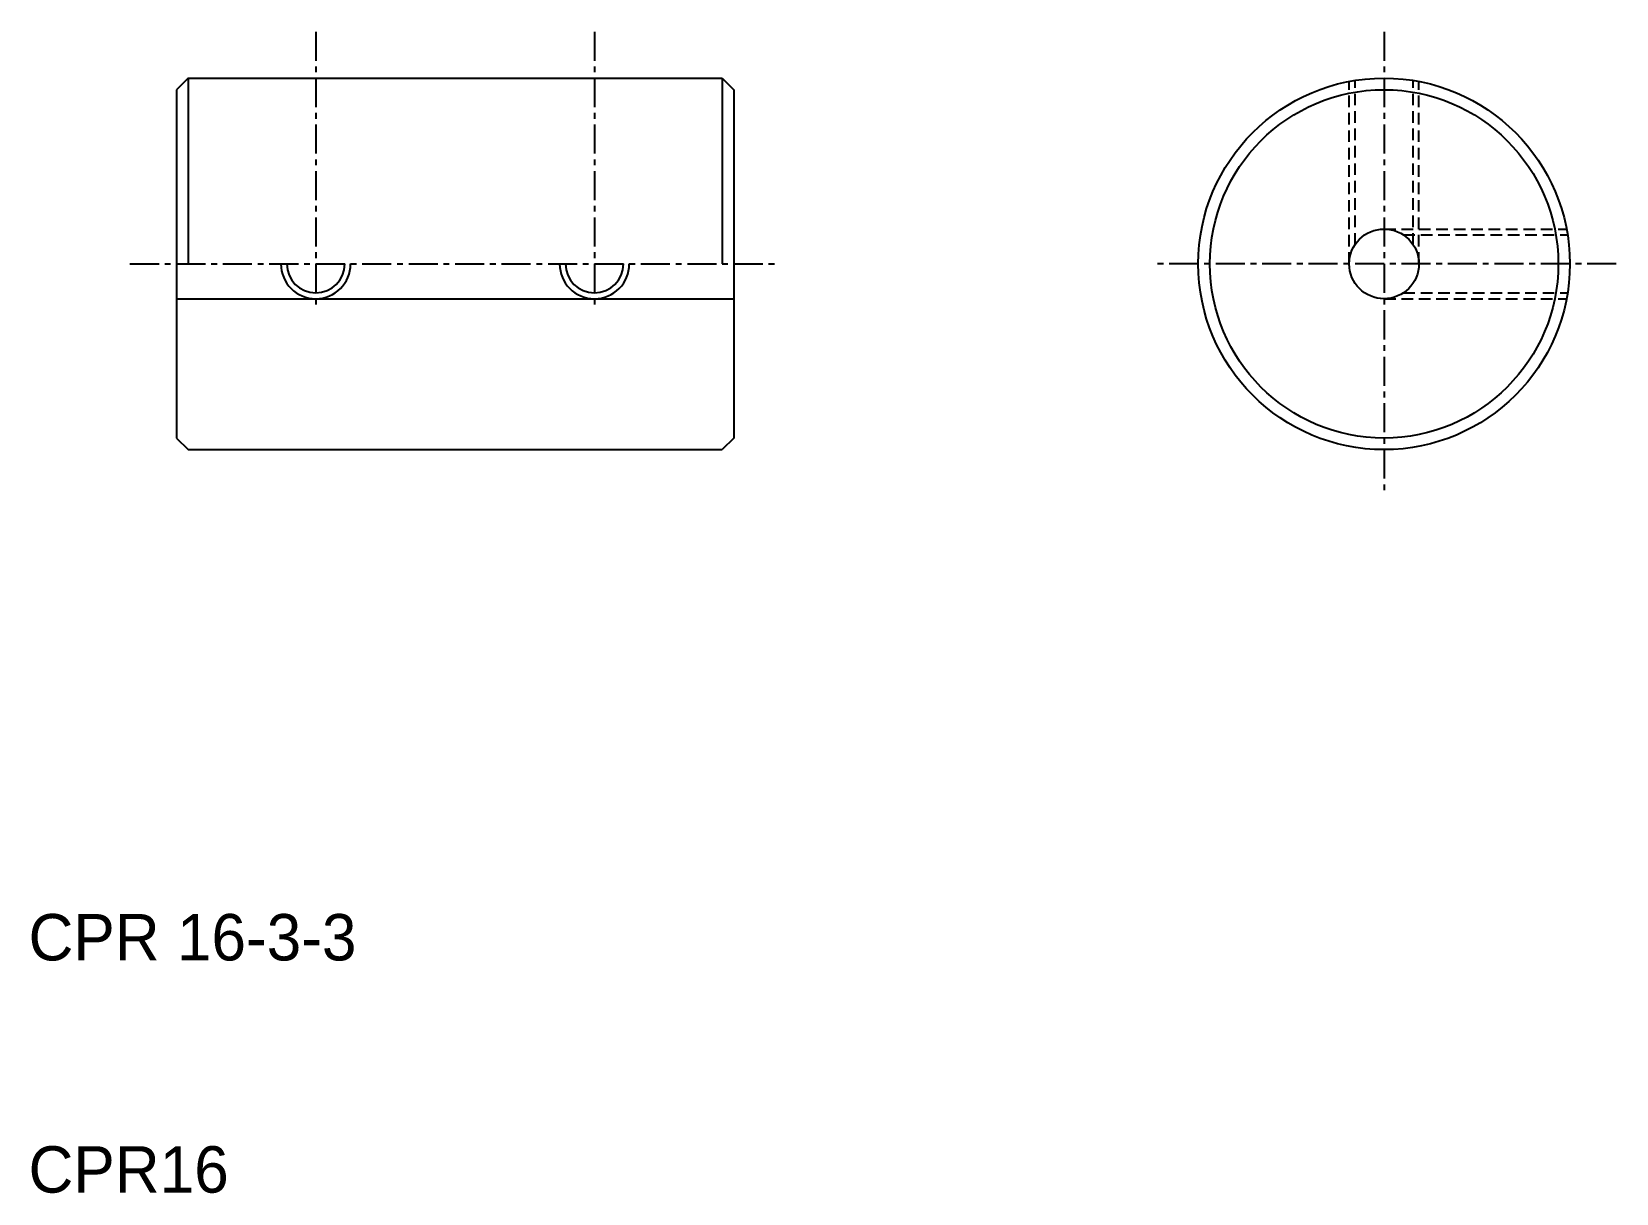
# Model space of a CAD drawing. Extents: x 43.8 to 112, y 10 to 60.
import ezdxf

# ---------------------------------------------------------------- set-up
doc = ezdxf.new("R2010")
doc.units = 0
doc.linetypes.add('CENTER', pattern=[2, 1.25, -0.25, 0.25, -0.25])
doc.linetypes.add('DASHED', pattern=[0.75, 0.5, -0.25])
doc.layers.get('0').update_dxf_attribs({"linetype": 'CONTINUOUS'})
doc.layers.add('CENTER', color=1, linetype='CENTER')

msp = doc.modelspace()

# ---------------------------------------------------------------- linework, layer by layer
at = {"color": 7, "linetype": 'CONTINUOUS'}
for p, q in [((50.5, 58), (50, 57.5)), ((50.5, 58), (50.5, 50)), ((50.5, 58), (73.5, 58)), ((73.5, 58), (73.5, 50)), ((73.5, 58), (74, 57.5)), ((50, 57.5), (50, 42.5)), ((74, 57.5), (74, 42.5)), ((74, 53.75), (74, 53.7501)), ((74, 50), (74.0001, 50)), ((50, 48.5), (74, 48.5)), ((50, 42.5), (50.5, 42)), ((74, 42.5), (73.5, 42)), ((50.5, 42), (73.5, 42))]:
    msp.add_line(p, q, dxfattribs=at)
at = {"color": 3, "linetype": 'DASHED'}
for p, q in [((100.5, 50), (100.5, 57.858117)), ((100.75, 50.829156), (100.75, 57.90174)), ((103.25, 50.829156), (103.25, 57.90174)), ((103.5, 50), (103.5, 57.858117)), ((102, 51.5), (109.858117, 51.5)), ((102.829156, 51.25), (109.90174, 51.25)), ((102, 48.5), (109.858117, 48.5)), ((102.829156, 48.75), (109.90174, 48.75))]:
    msp.add_line(p, q, dxfattribs=at)
at = {"color": 7, "linetype": 'CONTINUOUS'}
for radius in [8, 7.5, 1.5]:
    msp.add_circle((102, 50), radius, dxfattribs=at)
at = {"color": 3, "linetype": 'CONTINUOUS'}
for centre in [(56, 50), (68, 50)]:
    msp.add_arc(centre, 1.5, 180, 0, dxfattribs=at)
at = {"color": 7, "linetype": 'CONTINUOUS'}
for centre in [(56, 50), (68, 50)]:
    msp.add_arc(centre, 1.25, 180, 0, dxfattribs=at)
at = {"layer": 'CENTER', "color": 1, "linetype": 'CENTER'}
for p, q in [((56, 60), (56, 48)), ((68, 60), (68, 48)), ((102, 60), (102, 40)), ((48, 50), (76, 50)), ((112, 50), (92, 50))]:
    msp.add_line(p, q, dxfattribs=at)

# ---------------------------------------------------------------- texts
at = {"color": 7, "linetype": 'CONTINUOUS'}
for s, p in [('CPR 16-3-3', (43.631682, 20)), ('CPR16', (43.631682, 10))]:
    msp.add_text(s, height=2, dxfattribs=at).set_placement(p)

doc.saveas('drawing.dxf')
